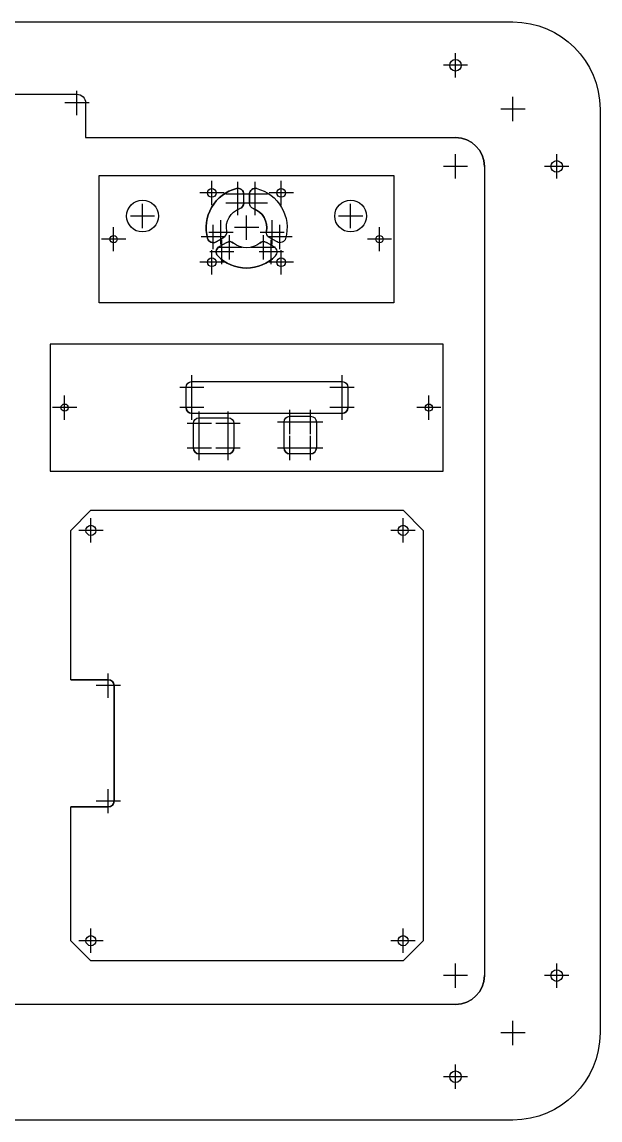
# Model space of a CAD drawing. Extents: x 101 to 501, y 26 to 406.
# Drawn here: x 301.5 to 501.5, y 25.9 to 405.9 of the extents above; entities that cross this region are included whole.
import ezdxf

# ---------------------------------------------------------------- set-up
doc = ezdxf.new("R2010")
doc.units = 0
doc.layers.add('Layer_1', color=7, linetype='CONTINUOUS')

msp = doc.modelspace()

# ---------------------------------------------------------------- linework, layer by layer
at = {"layer": 'Layer_1', "color": 7}
for points in [[(131.646964, 405.86662), (471.326964, 405.86662)], [(131.646964, 405.86662), (471.326964, 405.86662)], [(451.486964, 386.66662), (451.486964, 395.06662)], [(455.686964, 390.86662), (447.286964, 390.86662)], [(282.486964, 380.86662), (320.486964, 380.86662)], [(282.486964, 380.86662), (320.486964, 380.86662)], [(320.486964, 373.66662), (320.486964, 382.06662)], [(324.686964, 377.86662), (316.286964, 377.86662)], [(323.486964, 377.86662), (323.486964, 365.86662), (451.486964, 365.86662)], [(323.486964, 377.86662), (323.486964, 365.86662), (451.486964, 365.86662)], [(471.326964, 371.50662), (471.326964, 379.90662)], [(475.526964, 375.70662), (467.126964, 375.70662)], [(501.486964, 375.70662), (501.486964, 56.02662)], [(501.486964, 375.70662), (501.486964, 56.02662)], [(451.486964, 351.66662), (451.486964, 360.06662)], [(486.486964, 351.66662), (486.486964, 360.06662)], [(455.686964, 355.86662), (447.286964, 355.86662)], [(461.486964, 355.86662), (461.486964, 75.86662)], [(461.486964, 355.86662), (461.486964, 75.86662)], [(490.686964, 355.86662), (482.286964, 355.86662)], [(328.19539, 308.6916), (328.19539, 352.6916), (430.19539, 352.6916)], [(367.19539, 342.4916), (367.19539, 350.8916)], [(376.19539, 342.1106), (376.19539, 350.5106)], [(382.19539, 342.1106), (382.19539, 350.5106)], [(391.19539, 342.4916), (391.19539, 350.8916)], [(430.19539, 352.6916), (430.19539, 308.6916)], [(371.39539, 346.6916), (362.99539, 346.6916)], [(380.39539, 346.3106), (371.99539, 346.3106)], [(376.19539, 338.9769), (376.19539, 347.3769)], [(386.39539, 346.3106), (377.99539, 346.3106)], [(378.19539, 343.1769), (378.19539, 346.3106)], [(378.19539, 343.1769), (378.19539, 346.3106)], [(380.19539, 343.1769), (380.19539, 346.3106)], [(380.19539, 346.3106), (380.19539, 343.1769)], [(382.19539, 338.9769), (382.19539, 347.3769)], [(395.39539, 346.6916), (386.99539, 346.6916)], [(343.19539, 334.4916), (343.19539, 342.8916)], [(380.39539, 343.1769), (371.99539, 343.1769)], [(386.39539, 343.1769), (377.99539, 343.1769)], [(415.19539, 334.4916), (415.19539, 342.8916)], [(347.39539, 338.6916), (338.99539, 338.6916)], [(379.19539, 330.4916), (379.19539, 338.8916)], [(419.39539, 338.6916), (410.99539, 338.6916)], [(333.19539, 326.4916), (333.19539, 334.8916)], [(367.63339, 327.2806), (367.63339, 335.6806)], [(370.34639, 328.8476), (370.34639, 337.2476)], [(383.39539, 334.6916), (374.99539, 334.6916)], [(388.04339, 328.8466), (388.04339, 337.2466)], [(390.75739, 327.2796), (390.75739, 335.6796)], [(425.19539, 326.4916), (425.19539, 334.8916)], [(337.39539, 330.6916), (328.99539, 330.6916)], [(371.83339, 331.4806), (363.43339, 331.4806)], [(374.54639, 333.0476), (366.14639, 333.0476)], [(368.63289, 329.748785), (371.3468, 331.31565)], [(371.3468, 331.31565), (368.63289, 329.748785)], [(373.34639, 323.6516), (373.34639, 332.0516)], [(392.24339, 333.0466), (383.84339, 333.0466)], [(385.04339, 323.6506), (385.04339, 332.0506)], [(394.95739, 331.4796), (386.55739, 331.4796)], [(389.75749, 329.747516), (387.04374, 331.314319)], [(389.75749, 329.747516), (387.04374, 331.314319)], [(429.39539, 330.6916), (420.99539, 330.6916)], [(367.19539, 318.4916), (367.19539, 326.8916)], [(377.54639, 327.8516), (369.14639, 327.8516)], [(372.34641, 329.58337), (369.63262, 328.01657)], [(372.34641, 329.58337), (369.63262, 328.01657)], [(370.63239, 322.0846), (370.63239, 330.4846)], [(389.24339, 327.8506), (380.84339, 327.8506)], [(388.75723, 328.01563), (386.04334, 329.58249)], [(388.75723, 328.01563), (386.04334, 329.58249)], [(387.75739, 322.0836), (387.75739, 330.4836)], [(391.19539, 318.4916), (391.19539, 326.8916)], [(374.83239, 326.2846), (366.43239, 326.2846)], [(391.95739, 326.2836), (383.55739, 326.2836)], [(371.39539, 322.6916), (362.99539, 322.6916)], [(395.39539, 322.6916), (386.99539, 322.6916)], [(430.19539, 308.6916), (328.19539, 308.6916)], [(311.25376, 294.404109), (311.25376, 250.404109)], [(447.25376, 250.404109), (447.25376, 294.404109), (311.25376, 294.404109)], [(360.25376, 275.204109), (360.25376, 283.604109)], [(360.25376, 281.404109), (412.25376, 281.404109)], [(360.25376, 281.404109), (412.25376, 281.404109)], [(412.25376, 275.204109), (412.25376, 283.604109)], [(364.45376, 279.404109), (356.05376, 279.404109)], [(358.25376, 272.404109), (358.25376, 279.404109)], [(358.25376, 272.404109), (358.25376, 279.404109)], [(416.45376, 279.404109), (408.05376, 279.404109)], [(414.25376, 279.404109), (414.25376, 272.404109)], [(414.25376, 279.404109), (414.25376, 272.404109)], [(316.25376, 268.204109), (316.25376, 276.604109)], [(360.25376, 268.204109), (360.25376, 276.604109)], [(412.25376, 268.204109), (412.25376, 276.604109)], [(442.25376, 268.204109), (442.25376, 276.604109)], [(320.45376, 272.404109), (312.05376, 272.404109)], [(364.45376, 272.404109), (356.05376, 272.404109)], [(412.25376, 270.404109), (360.25376, 270.404109)], [(412.25376, 270.404109), (360.25376, 270.404109)], [(362.81376, 262.704109), (362.81376, 271.104109)], [(372.81376, 262.704109), (372.81376, 271.104109)], [(394.15376, 263.204109), (394.15376, 271.604109)], [(401.35376, 263.204109), (401.35376, 271.604109)], [(416.45376, 272.404109), (408.05376, 272.404109)], [(446.45376, 272.404109), (438.05376, 272.404109)], [(367.01376, 266.904109), (358.61376, 266.904109)], [(360.81376, 258.404109), (360.81376, 266.904109)], [(360.81376, 258.404109), (360.81376, 266.904109)], [(362.81376, 268.904109), (372.81376, 268.904109)], [(362.81376, 268.904109), (372.81376, 268.904109)], [(377.01376, 266.904109), (368.61376, 266.904109)], [(374.81376, 266.904109), (374.81376, 258.404109)], [(374.81376, 266.904109), (374.81376, 258.404109)], [(398.35376, 267.404109), (389.95376, 267.404109)], [(392.15376, 258.404109), (392.15376, 267.404109)], [(392.15376, 258.404109), (392.15376, 267.404109)], [(394.15376, 269.404109), (401.35376, 269.404109)], [(394.15376, 269.404109), (401.35376, 269.404109)], [(405.55376, 267.404109), (397.15376, 267.404109)], [(403.35376, 267.404109), (403.35376, 258.404109)], [(403.35376, 267.404109), (403.35376, 258.404109)], [(362.81376, 254.204109), (362.81376, 262.604109)], [(372.81376, 254.204109), (372.81376, 262.604109)], [(394.15376, 254.204109), (394.15376, 262.604109)], [(401.35376, 254.204109), (401.35376, 262.604109)], [(367.01376, 258.404109), (358.61376, 258.404109)], [(377.01376, 258.404109), (368.61376, 258.404109)], [(398.35376, 258.404109), (389.95376, 258.404109)], [(405.55376, 258.404109), (397.15376, 258.404109)], [(372.81376, 256.404109), (362.81376, 256.404109)], [(372.81376, 256.404109), (362.81376, 256.404109)], [(401.35376, 256.404109), (394.15376, 256.404109)], [(401.35376, 256.404109), (394.15376, 256.404109)], [(311.25376, 250.404109), (447.25376, 250.404109)], [(318.34742, 178.225549), (318.34742, 229.925549), (325.34742, 236.925549), (433.34742, 236.925549), (440.34742, 229.925549), (440.34742, 87.925549), (433.34742, 80.925549), (325.34742, 80.925549), (318.34742, 87.925549), (318.34742, 134.225549), (331.34742, 134.225549)], [(318.34742, 229.925549), (325.34742, 236.925549), (433.34742, 236.925549)], [(433.34742, 236.925549), (440.34742, 229.925549)], [(325.34742, 225.725549), (325.34742, 234.125549)], [(433.34742, 225.725549), (433.34742, 234.125549)], [(318.34742, 178.225549), (318.34742, 229.925549)], [(329.54742, 229.925549), (321.14742, 229.925549)], [(437.54742, 229.925549), (429.14742, 229.925549)], [(440.34742, 229.925549), (440.34742, 87.925549)], [(331.34742, 172.025549), (331.34742, 180.425549)], [(335.54742, 176.225549), (327.14742, 176.225549)], [(333.34742, 136.225549), (333.34742, 176.225549)], [(333.34742, 176.225549), (333.34742, 136.225549)], [(331.34742, 132.025549), (331.34742, 140.425549)], [(331.34742, 134.225549), (318.34742, 134.225549)], [(318.34742, 87.925549), (318.34742, 134.225549)], [(335.54742, 136.225549), (327.14742, 136.225549)], [(325.34742, 83.725549), (325.34742, 92.125549)], [(433.34742, 83.725549), (433.34742, 92.125549)], [(325.34742, 80.925549), (318.34742, 87.925549)], [(329.54742, 87.925549), (321.14742, 87.925549)], [(440.34742, 87.925549), (433.34742, 80.925549), (325.34742, 80.925549)], [(437.54742, 87.925549), (429.14742, 87.925549)], [(451.486964, 71.66662), (451.486964, 80.06662)], [(486.486964, 71.66662), (486.486964, 80.06662)], [(455.686964, 75.86662), (447.286964, 75.86662)], [(490.686964, 75.86662), (482.286964, 75.86662)], [(451.486964, 65.86662), (451.486964, 65.86662), (151.486964, 65.86662)], [(451.486964, 65.86662), (151.486964, 65.86662)], [(471.326964, 51.82662), (471.326964, 60.22662)], [(475.526964, 56.02662), (467.126964, 56.02662)], [(451.486964, 36.66662), (451.486964, 45.06662)], [(455.686964, 40.86662), (447.286964, 40.86662)], [(471.326964, 25.86662), (131.646964, 25.86662)], [(471.326964, 25.86662), (131.646964, 25.86662)]]:
    msp.add_lwpolyline(points, dxfattribs=at)
for points in [[(430.19539, 352.6916), (430.19539, 308.6916), (328.19539, 308.6916), (328.19539, 352.6916)], [(447.25376, 250.404109), (447.25376, 294.404109), (311.25376, 294.404109), (311.25376, 250.404109)], [(331.34742, 178.225549), (318.34742, 178.225549)]]:
    msp.add_lwpolyline(points, close=True, dxfattribs=at)
for points in [[(471.326964, 405.86662), (487.983964, 405.86662), (501.486964, 392.36362), (501.486964, 375.70662)], [(471.326964, 405.86662), (487.983964, 405.86662), (501.486964, 392.36362), (501.486964, 375.70662)], [(449.486964, 390.86662), (449.486964, 391.97162), (450.381964, 392.86662), (451.486964, 392.86662)], [(449.486964, 390.86662), (449.486964, 391.97162), (450.381964, 392.86662), (451.486964, 392.86662)], [(451.486964, 392.86662), (452.591964, 392.86662), (453.486964, 391.97162), (453.486964, 390.86662)], [(451.486964, 392.86662), (452.591964, 392.86662), (453.486964, 391.97162), (453.486964, 390.86662)], [(451.486964, 388.86662), (450.381964, 388.86662), (449.486964, 389.76162), (449.486964, 390.86662)], [(451.486964, 388.86662), (450.381964, 388.86662), (449.486964, 389.76162), (449.486964, 390.86662)], [(453.486964, 390.86662), (453.486964, 389.76162), (452.591964, 388.86662), (451.486964, 388.86662)], [(453.486964, 390.86662), (453.486964, 389.76162), (452.591964, 388.86662), (451.486964, 388.86662)], [(320.486964, 380.86662), (322.143864, 380.86662), (323.486964, 379.52362), (323.486964, 377.86662)], [(320.486964, 380.86662), (322.143864, 380.86662), (323.486964, 379.52362), (323.486964, 377.86662)], [(451.486964, 365.86662), (457.009964, 365.86662), (461.486964, 361.38962), (461.486964, 355.86662)], [(461.486964, 355.86662), (461.486964, 361.38962), (457.009964, 365.86662), (451.486964, 365.86662)], [(484.486964, 355.86662), (484.486964, 356.97162), (485.381964, 357.86662), (486.486964, 357.86662)], [(484.486964, 355.86662), (484.486964, 356.97162), (485.381964, 357.86662), (486.486964, 357.86662)], [(486.486964, 357.86662), (487.591964, 357.86662), (488.486964, 356.97162), (488.486964, 355.86662)], [(486.486964, 357.86662), (487.591964, 357.86662), (488.486964, 356.97162), (488.486964, 355.86662)], [(486.486964, 353.86662), (485.381964, 353.86662), (484.486964, 354.76162), (484.486964, 355.86662)], [(486.486964, 353.86662), (485.381964, 353.86662), (484.486964, 354.76162), (484.486964, 355.86662)], [(488.486964, 355.86662), (488.486964, 354.76162), (487.591964, 353.86662), (486.486964, 353.86662)], [(488.486964, 355.86662), (488.486964, 354.76162), (487.591964, 353.86662), (486.486964, 353.86662)], [(365.69539, 346.6916), (365.69539, 347.52), (366.36699, 348.1916), (367.19539, 348.1916)], [(365.69539, 346.6916), (365.69539, 347.52), (366.36699, 348.1916), (367.19539, 348.1916)], [(367.19539, 345.1916), (366.36699, 345.1916), (365.69539, 345.8632), (365.69539, 346.6916)], [(367.19539, 345.1916), (366.36699, 345.1916), (365.69539, 345.8632), (365.69539, 346.6916)], [(375.69539, 348.247), (372.05754, 347.3078), (368.94989, 344.9457), (367.07119, 341.6919)], [(367.07119, 341.6919), (368.94989, 344.9457), (372.05754, 347.3078), (375.69539, 348.247)], [(367.19539, 348.1916), (368.02379, 348.1916), (368.69539, 347.52), (368.69539, 346.6916)], [(367.19539, 348.1916), (368.02379, 348.1916), (368.69539, 347.52), (368.69539, 346.6916)], [(368.69539, 346.6916), (368.69539, 345.8632), (368.02379, 345.1916), (367.19539, 345.1916)], [(368.69539, 346.6916), (368.69539, 345.8632), (368.02379, 345.1916), (367.19539, 345.1916)], [(377.42013, 347.8917), (376.93111, 348.2705), (376.29432, 348.4017), (375.69539, 348.247)], [(375.69539, 348.247), (376.29432, 348.4017), (376.93111, 348.2705), (377.42013, 347.8917)], [(378.19539, 346.3106), (378.19539, 346.9291), (377.90916, 347.5129), (377.42013, 347.8917)], [(377.42013, 347.8917), (377.90916, 347.5129), (378.19539, 346.9291), (378.19539, 346.3106)], [(380.19539, 346.3106), (380.19539, 346.9291), (380.48162, 347.5129), (380.97065, 347.8917)], [(380.97065, 347.8917), (380.48162, 347.5129), (380.19539, 346.9291), (380.19539, 346.3106)], [(380.97065, 347.8917), (381.45967, 348.2705), (382.09646, 348.4017), (382.69539, 348.247)], [(382.69539, 348.247), (382.09646, 348.4017), (381.45967, 348.2705), (380.97065, 347.8917)], [(382.69539, 348.247), (386.3335, 347.3077), (389.44129, 344.9453), (391.31989, 341.6913)], [(382.69539, 348.247), (386.3335, 347.3077), (389.44129, 344.9453), (391.31989, 341.6913)], [(389.69539, 346.6916), (389.69539, 347.52), (390.36699, 348.1916), (391.19539, 348.1916)], [(389.69539, 346.6916), (389.69539, 347.52), (390.36699, 348.1916), (391.19539, 348.1916)], [(391.19539, 345.1916), (390.36699, 345.1916), (389.69539, 345.8632), (389.69539, 346.6916)], [(391.19539, 345.1916), (390.36699, 345.1916), (389.69539, 345.8632), (389.69539, 346.6916)], [(391.19539, 348.1916), (392.02379, 348.1916), (392.69539, 347.52), (392.69539, 346.6916)], [(391.19539, 348.1916), (392.02379, 348.1916), (392.69539, 347.52), (392.69539, 346.6916)], [(392.69539, 346.6916), (392.69539, 345.8632), (392.02379, 345.1916), (391.19539, 345.1916)], [(392.69539, 346.6916), (392.69539, 345.8632), (392.02379, 345.1916), (391.19539, 345.1916)], [(337.69539, 338.6916), (337.69539, 341.7292), (340.15779, 344.1916), (343.19539, 344.1916)], [(337.69539, 338.6916), (337.69539, 341.7292), (340.15779, 344.1916), (343.19539, 344.1916)], [(343.19539, 344.1916), (346.23299, 344.1916), (348.69539, 341.7292), (348.69539, 338.6916)], [(343.19539, 344.1916), (346.23299, 344.1916), (348.69539, 341.7292), (348.69539, 338.6916)], [(376.86206, 341.2913), (377.66115, 341.5738), (378.19539, 342.3293), (378.19539, 343.1769)], [(378.19539, 343.1769), (378.19539, 342.3293), (377.66115, 341.5738), (376.86206, 341.2913)], [(381.52872, 341.2913), (380.72963, 341.5738), (380.19539, 342.3293), (380.19539, 343.1769)], [(381.52872, 341.2913), (380.72963, 341.5738), (380.19539, 342.3293), (380.19539, 343.1769)], [(409.69539, 338.6916), (409.69539, 341.7292), (412.15779, 344.1916), (415.19539, 344.1916)], [(409.69539, 338.6916), (409.69539, 341.7292), (412.15779, 344.1916), (415.19539, 344.1916)], [(415.19539, 344.1916), (418.23299, 344.1916), (420.69539, 341.7292), (420.69539, 338.6916)], [(415.19539, 344.1916), (418.23299, 344.1916), (420.69539, 341.7292), (420.69539, 338.6916)], [(343.19539, 333.1916), (340.15779, 333.1916), (337.69539, 335.65403), (337.69539, 338.6916)], [(343.19539, 333.1916), (340.15779, 333.1916), (337.69539, 335.65403), (337.69539, 338.6916)], [(348.69539, 338.6916), (348.69539, 335.65403), (346.23299, 333.1916), (343.19539, 333.1916)], [(348.69539, 338.6916), (348.69539, 335.65403), (346.23299, 333.1916), (343.19539, 333.1916)], [(367.07119, 341.6919), (365.19259, 338.43819), (364.70059, 334.56588), (365.70579, 330.945709)], [(365.70579, 330.945709), (364.70059, 334.56588), (365.19259, 338.43819), (367.07119, 341.6919)], [(372.31315, 333.41301), (371.68377, 336.80076), (373.61341, 340.14269), (376.86206, 341.2913)], [(372.31315, 333.41301), (371.68377, 336.80076), (373.61341, 340.14269), (376.86206, 341.2913)], [(386.07744, 333.41198), (386.7074, 336.80002), (384.77775, 340.14256), (381.52872, 341.2913)], [(381.52872, 341.2913), (384.77775, 340.14256), (386.7074, 336.80002), (386.07744, 333.41198)], [(391.31989, 341.6913), (393.19859, 338.43719), (393.69029, 334.56455), (392.68459, 330.944227)], [(391.31989, 341.6913), (393.19859, 338.43719), (393.69029, 334.56455), (392.68459, 330.944227)], [(415.19539, 333.1916), (412.15779, 333.1916), (409.69539, 335.65403), (409.69539, 338.6916)], [(415.19539, 333.1916), (412.15779, 333.1916), (409.69539, 335.65403), (409.69539, 338.6916)], [(420.69539, 338.6916), (420.69539, 335.65403), (418.23299, 333.1916), (415.19539, 333.1916)], [(420.69539, 338.6916), (420.69539, 335.65403), (418.23299, 333.1916), (415.19539, 333.1916)], [(331.94539, 330.6916), (331.94539, 331.381956), (332.50499, 331.9416), (333.19539, 331.9416)], [(331.94539, 330.6916), (331.94539, 331.381956), (332.50499, 331.9416), (333.19539, 331.9416)], [(333.19539, 329.4416), (332.50499, 329.4416), (331.94539, 330.001244), (331.94539, 330.6916)], [(333.19539, 329.4416), (332.50499, 329.4416), (331.94539, 330.001244), (331.94539, 330.6916)], [(333.19539, 331.9416), (333.88579, 331.9416), (334.44539, 331.381956), (334.44539, 330.6916)], [(333.19539, 331.9416), (333.88579, 331.9416), (334.44539, 331.381956), (334.44539, 330.6916)], [(334.44539, 330.6916), (334.44539, 330.001244), (333.88579, 329.4416), (333.19539, 329.4416)], [(334.44539, 330.6916), (334.44539, 330.001244), (333.88579, 329.4416), (333.19539, 329.4416)], [(365.70579, 330.945709), (365.87139, 330.349668), (366.30339, 329.863761), (366.87589, 329.62963)], [(366.87589, 329.62963), (366.30339, 329.863761), (365.87139, 330.349668), (365.70579, 330.945709)], [(371.3468, 331.31565), (372.08076, 331.73941), (372.46795, 332.57976), (372.31315, 333.41301)], [(371.3468, 331.31565), (372.08076, 331.73941), (372.46795, 332.57976), (372.31315, 333.41301)], [(387.04374, 331.314319), (386.30967, 331.73813), (385.92249, 332.57864), (386.07744, 333.41198)], [(387.04374, 331.314319), (386.30967, 331.73813), (385.92249, 332.57864), (386.07744, 333.41198)], [(392.68459, 330.944227), (392.51899, 330.348242), (392.08699, 329.862403), (391.51439, 329.62832)], [(392.68459, 330.944227), (392.51899, 330.348242), (392.08699, 329.862403), (391.51439, 329.62832)], [(423.94539, 330.6916), (423.94539, 331.381956), (424.50499, 331.9416), (425.19539, 331.9416)], [(423.94539, 330.6916), (423.94539, 331.381956), (424.50499, 331.9416), (425.19539, 331.9416)], [(425.19539, 329.4416), (424.50499, 329.4416), (423.94539, 330.001244), (423.94539, 330.6916)], [(425.19539, 329.4416), (424.50499, 329.4416), (423.94539, 330.001244), (423.94539, 330.6916)], [(425.19539, 331.9416), (425.88579, 331.9416), (426.44539, 331.381956), (426.44539, 330.6916)], [(425.19539, 331.9416), (425.88579, 331.9416), (426.44539, 331.381956), (426.44539, 330.6916)], [(426.44539, 330.6916), (426.44539, 330.001244), (425.88579, 329.4416), (425.19539, 329.4416)], [(426.44539, 330.6916), (426.44539, 330.001244), (425.88579, 329.4416), (425.19539, 329.4416)], [(366.87589, 329.62963), (367.44849, 329.39549), (368.09719, 329.43949), (368.63289, 329.748785)], [(368.63289, 329.748785), (368.09719, 329.43949), (367.44849, 329.39549), (366.87589, 329.62963)], [(369.63262, 328.01657), (369.09689, 327.70729), (368.73449, 327.16755), (368.65099, 326.55466)], [(368.65099, 326.55466), (368.73449, 327.16755), (369.09689, 327.70729), (369.63262, 328.01657)], [(374.64618, 329.37138), (374.00196, 329.922242), (373.08047, 330.007184), (372.34641, 329.58337)], [(372.34641, 329.58337), (373.08047, 330.007184), (374.00196, 329.922242), (374.64618, 329.37138)], [(383.7438, 329.3707), (381.12446, 327.13164), (377.26518, 327.13193), (374.64618, 329.37138)], [(383.7438, 329.3707), (381.12446, 327.13164), (377.26518, 327.13193), (374.64618, 329.37138)], [(386.04334, 329.58249), (385.30938, 330.00625), (384.38802, 329.92139), (383.7438, 329.3707)], [(383.7438, 329.3707), (384.38802, 329.92139), (385.30938, 330.00625), (386.04334, 329.58249)], [(389.73889, 326.55362), (389.65539, 327.16655), (389.29299, 327.70633), (388.75723, 328.01563)], [(389.73889, 326.55362), (389.65539, 327.16655), (389.29299, 327.70633), (388.75723, 328.01563)], [(391.51439, 329.62832), (390.94189, 329.39423), (390.29319, 329.43824), (389.75749, 329.747516)], [(391.51439, 329.62832), (390.94189, 329.39423), (390.29319, 329.43824), (389.75749, 329.747516)], [(365.69539, 322.6916), (365.69539, 323.52003), (366.36699, 324.1916), (367.19539, 324.1916)], [(365.69539, 322.6916), (365.69539, 323.52003), (366.36699, 324.1916), (367.19539, 324.1916)], [(367.19539, 324.1916), (368.02379, 324.1916), (368.69539, 323.52003), (368.69539, 322.6916)], [(367.19539, 324.1916), (368.02379, 324.1916), (368.69539, 323.52003), (368.69539, 322.6916)], [(368.65099, 326.55466), (368.56739, 325.94178), (368.77219, 325.32472), (369.20549, 324.88334)], [(369.20549, 324.88334), (368.77219, 325.32472), (368.56739, 325.94178), (368.65099, 326.55466)], [(369.20549, 324.88334), (371.83782, 322.20227), (375.43733, 320.69181), (379.194621, 320.6916)], [(379.194621, 320.6916), (375.43733, 320.69181), (371.83782, 322.20227), (369.20549, 324.88334)], [(379.194621, 320.6916), (382.95191, 320.6914), (386.55159, 322.20146), (389.18421, 324.88224)], [(389.18421, 324.88224), (386.55159, 322.20146), (382.95191, 320.6914), (379.194621, 320.6916)], [(389.18421, 324.88224), (389.61759, 325.3236), (389.82249, 325.94068), (389.73889, 326.55362)], [(389.18421, 324.88224), (389.61759, 325.3236), (389.82249, 325.94068), (389.73889, 326.55362)], [(389.69539, 322.6916), (389.69539, 323.52003), (390.36699, 324.1916), (391.19539, 324.1916)], [(389.69539, 322.6916), (389.69539, 323.52003), (390.36699, 324.1916), (391.19539, 324.1916)], [(391.19539, 324.1916), (392.02379, 324.1916), (392.69539, 323.52003), (392.69539, 322.6916)], [(391.19539, 324.1916), (392.02379, 324.1916), (392.69539, 323.52003), (392.69539, 322.6916)], [(367.19539, 321.1916), (366.36699, 321.1916), (365.69539, 321.86317), (365.69539, 322.6916)], [(367.19539, 321.1916), (366.36699, 321.1916), (365.69539, 321.86317), (365.69539, 322.6916)], [(368.69539, 322.6916), (368.69539, 321.86317), (368.02379, 321.1916), (367.19539, 321.1916)], [(368.69539, 322.6916), (368.69539, 321.86317), (368.02379, 321.1916), (367.19539, 321.1916)], [(391.19539, 321.1916), (390.36699, 321.1916), (389.69539, 321.86317), (389.69539, 322.6916)], [(391.19539, 321.1916), (390.36699, 321.1916), (389.69539, 321.86317), (389.69539, 322.6916)], [(392.69539, 322.6916), (392.69539, 321.86317), (392.02379, 321.1916), (391.19539, 321.1916)], [(392.69539, 322.6916), (392.69539, 321.86317), (392.02379, 321.1916), (391.19539, 321.1916)], [(358.25376, 279.404109), (358.25376, 280.508679), (359.14916, 281.404109), (360.25376, 281.404109)], [(358.25376, 279.404109), (358.25376, 280.508679), (359.14916, 281.404109), (360.25376, 281.404109)], [(412.25376, 281.404109), (413.35836, 281.404109), (414.25376, 280.508679), (414.25376, 279.404109)], [(412.25376, 281.404109), (413.35836, 281.404109), (414.25376, 280.508679), (414.25376, 279.404109)], [(315.00376, 272.404109), (315.00376, 273.094465), (315.56336, 273.654109), (316.25376, 273.654109)], [(315.00376, 272.404109), (315.00376, 273.094465), (315.56336, 273.654109), (316.25376, 273.654109)], [(316.25376, 273.654109), (316.94416, 273.654109), (317.50376, 273.094465), (317.50376, 272.404109)], [(316.25376, 273.654109), (316.94416, 273.654109), (317.50376, 273.094465), (317.50376, 272.404109)], [(441.00376, 272.404109), (441.00376, 273.094465), (441.56336, 273.654109), (442.25376, 273.654109)], [(441.00376, 272.404109), (441.00376, 273.094465), (441.56336, 273.654109), (442.25376, 273.654109)], [(442.25376, 273.654109), (442.94416, 273.654109), (443.50376, 273.094465), (443.50376, 272.404109)], [(442.25376, 273.654109), (442.94416, 273.654109), (443.50376, 273.094465), (443.50376, 272.404109)], [(316.25376, 271.154109), (315.56336, 271.154109), (315.00376, 271.713753), (315.00376, 272.404109)], [(316.25376, 271.154109), (315.56336, 271.154109), (315.00376, 271.713753), (315.00376, 272.404109)], [(317.50376, 272.404109), (317.50376, 271.713753), (316.94416, 271.154109), (316.25376, 271.154109)], [(317.50376, 272.404109), (317.50376, 271.713753), (316.94416, 271.154109), (316.25376, 271.154109)], [(360.25376, 270.404109), (359.14916, 270.404109), (358.25376, 271.299539), (358.25376, 272.404109)], [(358.25376, 272.404109), (358.25376, 271.299539), (359.14916, 270.404109), (360.25376, 270.404109)], [(414.25376, 272.404109), (414.25376, 271.299539), (413.35836, 270.404109), (412.25376, 270.404109)], [(412.25376, 270.404109), (413.35836, 270.404109), (414.25376, 271.299539), (414.25376, 272.404109)], [(442.25376, 271.154109), (441.56336, 271.154109), (441.00376, 271.713753), (441.00376, 272.404109)], [(442.25376, 271.154109), (441.56336, 271.154109), (441.00376, 271.713753), (441.00376, 272.404109)], [(443.50376, 272.404109), (443.50376, 271.713753), (442.94416, 271.154109), (442.25376, 271.154109)], [(443.50376, 272.404109), (443.50376, 271.713753), (442.94416, 271.154109), (442.25376, 271.154109)], [(360.81376, 266.904109), (360.81376, 268.008679), (361.70916, 268.904109), (362.81376, 268.904109)], [(360.81376, 266.904109), (360.81376, 268.008679), (361.70916, 268.904109), (362.81376, 268.904109)], [(372.81376, 268.904109), (373.91833, 268.904109), (374.81376, 268.008679), (374.81376, 266.904109)], [(372.81376, 268.904109), (373.91833, 268.904109), (374.81376, 268.008679), (374.81376, 266.904109)], [(392.15376, 267.404109), (392.15376, 268.508679), (393.04916, 269.404109), (394.15376, 269.404109)], [(392.15376, 267.404109), (392.15376, 268.508679), (393.04916, 269.404109), (394.15376, 269.404109)], [(401.35376, 269.404109), (402.45836, 269.404109), (403.35376, 268.508679), (403.35376, 267.404109)], [(401.35376, 269.404109), (402.45836, 269.404109), (403.35376, 268.508679), (403.35376, 267.404109)], [(362.81376, 256.404109), (361.70916, 256.404109), (360.81376, 257.299509), (360.81376, 258.404109)], [(360.81376, 258.404109), (360.81376, 257.299509), (361.70916, 256.404109), (362.81376, 256.404109)], [(374.81376, 258.404109), (374.81376, 257.299509), (373.91833, 256.404109), (372.81376, 256.404109)], [(372.81376, 256.404109), (373.91833, 256.404109), (374.81376, 257.299509), (374.81376, 258.404109)], [(394.15376, 256.404109), (393.04916, 256.404109), (392.15376, 257.299509), (392.15376, 258.404109)], [(392.15376, 258.404109), (392.15376, 257.299509), (393.04916, 256.404109), (394.15376, 256.404109)], [(403.35376, 258.404109), (403.35376, 257.299509), (402.45836, 256.404109), (401.35376, 256.404109)], [(401.35376, 256.404109), (402.45836, 256.404109), (403.35376, 257.299509), (403.35376, 258.404109)], [(323.59742, 229.925549), (323.59742, 230.892049), (324.38092, 231.675549), (325.34742, 231.675549)], [(323.59742, 229.925549), (323.59742, 230.892049), (324.38092, 231.675549), (325.34742, 231.675549)], [(325.34742, 228.175549), (324.38092, 228.175549), (323.59742, 228.959049), (323.59742, 229.925549)], [(325.34742, 228.175549), (324.38092, 228.175549), (323.59742, 228.959049), (323.59742, 229.925549)], [(325.34742, 231.675549), (326.31392, 231.675549), (327.09742, 230.892049), (327.09742, 229.925549)], [(325.34742, 231.675549), (326.31392, 231.675549), (327.09742, 230.892049), (327.09742, 229.925549)], [(327.09742, 229.925549), (327.09742, 228.959049), (326.31392, 228.175549), (325.34742, 228.175549)], [(327.09742, 229.925549), (327.09742, 228.959049), (326.31392, 228.175549), (325.34742, 228.175549)], [(431.59742, 229.925549), (431.59742, 230.892049), (432.38092, 231.675549), (433.34742, 231.675549)], [(431.59742, 229.925549), (431.59742, 230.892049), (432.38092, 231.675549), (433.34742, 231.675549)], [(433.34742, 228.175549), (432.38092, 228.175549), (431.59742, 228.959049), (431.59742, 229.925549)], [(433.34742, 228.175549), (432.38092, 228.175549), (431.59742, 228.959049), (431.59742, 229.925549)], [(433.34742, 231.675549), (434.31392, 231.675549), (435.09742, 230.892049), (435.09742, 229.925549)], [(433.34742, 231.675549), (434.31392, 231.675549), (435.09742, 230.892049), (435.09742, 229.925549)], [(435.09742, 229.925549), (435.09742, 228.959049), (434.31392, 228.175549), (433.34742, 228.175549)], [(435.09742, 229.925549), (435.09742, 228.959049), (434.31392, 228.175549), (433.34742, 228.175549)], [(333.34742, 176.225549), (333.34742, 177.330149), (332.45202, 178.225549), (331.34742, 178.225549)], [(331.34742, 178.225549), (332.45202, 178.225549), (333.34742, 177.330149), (333.34742, 176.225549)], [(331.34742, 134.225549), (332.45202, 134.225549), (333.34742, 135.120949), (333.34742, 136.225549)], [(333.34742, 136.225549), (333.34742, 135.120949), (332.45202, 134.225549), (331.34742, 134.225549)], [(323.59742, 87.925549), (323.59742, 88.892049), (324.38092, 89.675549), (325.34742, 89.675549)], [(323.59742, 87.925549), (323.59742, 88.892049), (324.38092, 89.675549), (325.34742, 89.675549)], [(325.34742, 86.175549), (324.38092, 86.175549), (323.59742, 86.959049), (323.59742, 87.925549)], [(325.34742, 86.175549), (324.38092, 86.175549), (323.59742, 86.959049), (323.59742, 87.925549)], [(325.34742, 89.675549), (326.31392, 89.675549), (327.09742, 88.892049), (327.09742, 87.925549)], [(325.34742, 89.675549), (326.31392, 89.675549), (327.09742, 88.892049), (327.09742, 87.925549)], [(327.09742, 87.925549), (327.09742, 86.959049), (326.31392, 86.175549), (325.34742, 86.175549)], [(327.09742, 87.925549), (327.09742, 86.959049), (326.31392, 86.175549), (325.34742, 86.175549)], [(431.59742, 87.925549), (431.59742, 88.892049), (432.38092, 89.675549), (433.34742, 89.675549)], [(431.59742, 87.925549), (431.59742, 88.892049), (432.38092, 89.675549), (433.34742, 89.675549)], [(433.34742, 86.175549), (432.38092, 86.175549), (431.59742, 86.959049), (431.59742, 87.925549)], [(433.34742, 86.175549), (432.38092, 86.175549), (431.59742, 86.959049), (431.59742, 87.925549)], [(433.34742, 89.675549), (434.31392, 89.675549), (435.09742, 88.892049), (435.09742, 87.925549)], [(433.34742, 89.675549), (434.31392, 89.675549), (435.09742, 88.892049), (435.09742, 87.925549)], [(435.09742, 87.925549), (435.09742, 86.959049), (434.31392, 86.175549), (433.34742, 86.175549)], [(435.09742, 87.925549), (435.09742, 86.959049), (434.31392, 86.175549), (433.34742, 86.175549)], [(484.486964, 75.86662), (484.486964, 76.97162), (485.381964, 77.86662), (486.486964, 77.86662)], [(484.486964, 75.86662), (484.486964, 76.97162), (485.381964, 77.86662), (486.486964, 77.86662)], [(486.486964, 77.86662), (487.591964, 77.86662), (488.486964, 76.97162), (488.486964, 75.86662)], [(486.486964, 77.86662), (487.591964, 77.86662), (488.486964, 76.97162), (488.486964, 75.86662)], [(461.486964, 75.86662), (461.486964, 70.34362), (457.009964, 65.86662), (451.486964, 65.86662)], [(451.486964, 65.86662), (457.009964, 65.86662), (461.486964, 70.34362), (461.486964, 75.86662)], [(486.486964, 73.86662), (485.381964, 73.86662), (484.486964, 74.76162), (484.486964, 75.86662)], [(486.486964, 73.86662), (485.381964, 73.86662), (484.486964, 74.76162), (484.486964, 75.86662)], [(488.486964, 75.86662), (488.486964, 74.76162), (487.591964, 73.86662), (486.486964, 73.86662)], [(488.486964, 75.86662), (488.486964, 74.76162), (487.591964, 73.86662), (486.486964, 73.86662)], [(501.486964, 56.02662), (501.486964, 39.36962), (487.983964, 25.86662), (471.326964, 25.86662)], [(501.486964, 56.02662), (501.486964, 39.36962), (487.983964, 25.86662), (471.326964, 25.86662)], [(449.486964, 40.86662), (449.486964, 41.97162), (450.381964, 42.86662), (451.486964, 42.86662)], [(449.486964, 40.86662), (449.486964, 41.97162), (450.381964, 42.86662), (451.486964, 42.86662)], [(451.486964, 42.86662), (452.591964, 42.86662), (453.486964, 41.97162), (453.486964, 40.86662)], [(451.486964, 42.86662), (452.591964, 42.86662), (453.486964, 41.97162), (453.486964, 40.86662)], [(451.486964, 38.86662), (450.381964, 38.86662), (449.486964, 39.76162), (449.486964, 40.86662)], [(451.486964, 38.86662), (450.381964, 38.86662), (449.486964, 39.76162), (449.486964, 40.86662)], [(453.486964, 40.86662), (453.486964, 39.76162), (452.591964, 38.86662), (451.486964, 38.86662)], [(453.486964, 40.86662), (453.486964, 39.76162), (452.591964, 38.86662), (451.486964, 38.86662)]]:
    msp.add_open_spline(points, degree=3, dxfattribs=at)

doc.saveas('drawing.dxf')
